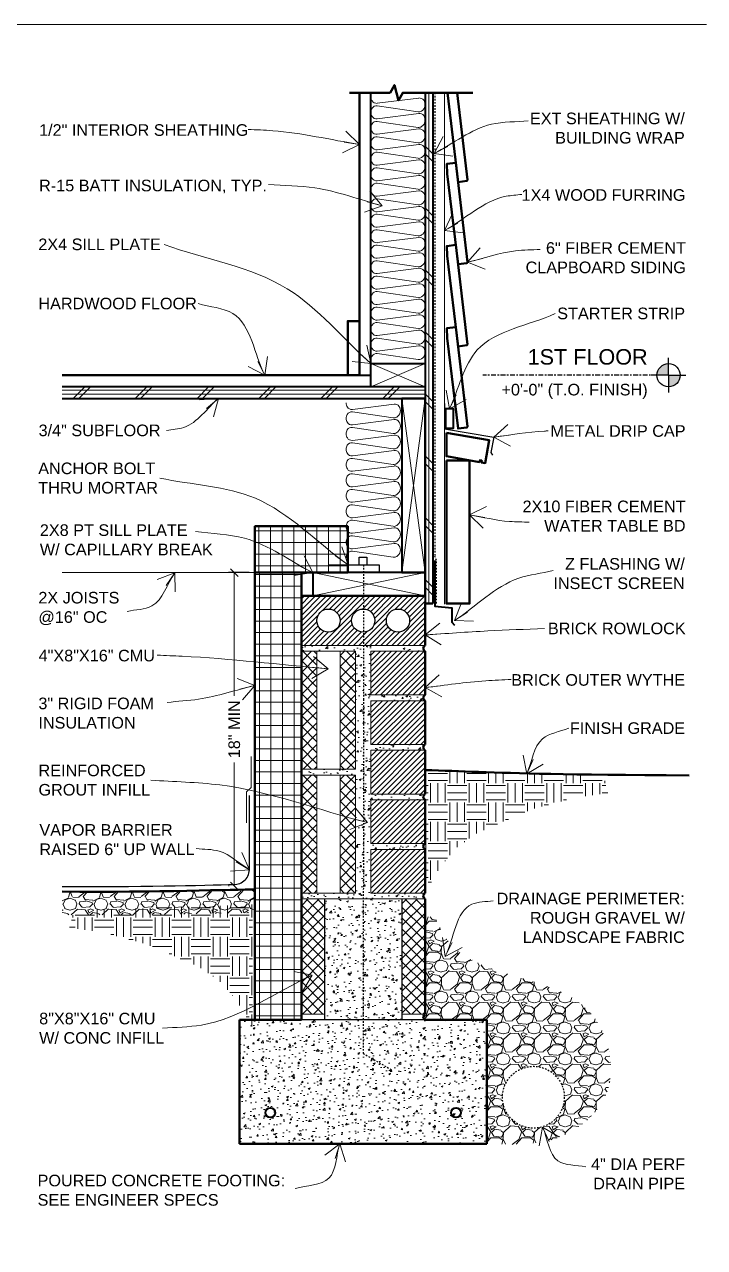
# Model space of a CAD drawing. Header units: inches. Extents: x -4969 to 16721, y 2489 to 24693.
# Drawn here: x 1372.7 to 1416.7, y 3703.5 to 3782.5 of the extents above; entities that cross this region are included whole.
import ezdxf

# ---------------------------------------------------------------- set-up
doc = ezdxf.new("R2010")
doc.units = ezdxf.units.IN
doc.header["$MEASUREMENT"] = 0
doc.linetypes.add('CENTER', pattern=[2, 1.25, -0.25, 0.25, -0.25])
doc.linetypes.add('DASHED2', pattern=[0.375, 0.25, -0.125])
doc.layers.get('0').update_dxf_attribs({"lineweight": 5})
doc.layers.add('0-NPLT', color=1, linetype='Continuous', plot=False)
for name, color, linetype, lineweight in [('1', 1, 'Continuous', 9), ('2', 6, 'Continuous', 20), ('3', 3, 'Continuous', 30), ('4', 2, 'Continuous', 40), ('5', 4, 'Continuous', 50), ('A-DIMSx', 7, 'Continuous', 9), ('A-TEXTx', 7, 'Continuous', 20)]:
    doc.layers.add(name, color=color, linetype=linetype, lineweight=lineweight)
doc.styles.get("Standard").update_dxf_attribs({"font": 'Arial.ttf'})
doc.dimstyles.get("Standard").update_dxf_attribs({"dimtxt": 3, "dimasz": 2, "dimexe": 0.03125, "dimexo": 0.0625, "dimgap": 0.03125, "dimtad": 0, "dimtoh": 1, "dimdec": 4, "dimlfac": 0.99985, "dimzin": 0, "dimdsep": 46, "dimlunit": 4, "dimtxsty": 'Standard', "dimblk": 'ARCHTICK', "dimblk1": 'ARCHTICK', "dimblk2": 'ARCHTICK', "dimcen": 0.09, "dimclrt": 256, "dimadec": 0, "dimazin": 0, "dimtfac": 1, "dimtdec": 4, "dimtofl": 0, "dimtmove": 0, "dimatfit": 3, "dimfxl": 1, "dimtolj": 1, "dimtzin": 0, "dimarcsym": 0})
pattern_1 = [(45, (1077.54383, 982.57066), (-0.176776695, 0.176776695), [])]
pattern_2 = [(45, (1077.54383, 979.9053), (-0.176776695, 0.176776695), [])]
pattern_3 = [(45, (1075.95776, 979.9053), (-0.35355339, 0.35355339), []), (135, (1075.95776, 979.9053), (-0.35355339, -0.35355339), [])]
pattern_4 = [(228.0128, (1069.06904, 979.67362), (-15.999996464, -18.000002683), [0.269072, -26.638176]), (184.9697, (1068.88904, 979.473615), (24.000002103, 1.999982614), [0.461736, -45.71185]), (132.5104, (1068.42904, 979.43362), (19.9999814367, -22.000017348), [0.325576, -32.232064]), (267.2737, (1067.64904, 978.93362), (1.9999920355, 40.00000059), [0.420476, -41.627116]), (292.8337, (1067.62904, 978.51362), (-10.000019811, 23.9999928236), [0.41231, -40.818746]), (357.2737, (1067.78904, 978.13362), (-40.00000059, 1.9999920355), [0.420476, -41.627116]), (37.6942, (1068.209036, 978.113615), (-26.0000146912, -19.9999808103), [0.556058, -55.049698]), (72.2553, (1068.649036, 978.453615), (14.0000215254, 43.9999924625), [0.524976, -51.972642]), (121.4296, (1068.80904, 978.953615), (-16.0000164684, 25.999990073), [0.4219, -41.768146]), (175.2364, (1068.58904, 979.31362), (22.000001893, -1.999983065), [0.481664, -23.601526]), (222.3974, (1068.109036, 979.353615), (-24.0000147021, -21.999984164), [0.622896, -61.66675]), (138.8141, (1069.62904, 978.91362), (-14.000005894, 11.999994627), [0.212602, -21.047688]), (171.4692, (1069.46904, 979.05362), (25.9999965696, -4.00001582), [0.404474, -40.043022]), (225, (1069.069, 979.1136), (-4e-16, -2.0000006), [0.282842, -2.545584]), (203.1986, (1068.92904, 979.35362), (9.999999461, 4.00000265), [0.152316, -15.07923]), (291.8014, (1068.78904, 979.2936), (-1.99999982, 6.000000546), [0.215406, -10.554924]), (30.9638, (1068.86904, 979.0936), (5.999996045, 4.000004967), [0.349858, -11.312046]), (161.5651, (1069.16904, 979.2736), (4.00000087, -1.9999968), [0.252982, -6.071574]), (16.3895, (1067.62904, 979.29362), (20.000004397, 5.9999854196), [0.3544, -35.08569]), (70.3462, (1067.96904, 979.39362), (-7.999990495, -22.000004271), [0.297322, -29.434816]), (293.1986, (1069.16904, 979.67362), (-4.00000265, 9.999999461), [0.30463, -14.926916]), (343.6105, (1069.28904, 979.39362), (-20.000004397, 5.9999854196), [0.3544, -35.08569]), (339.444, (1067.62904, 978.05362), (-10.00000369, 3.999991993), [0.34176, -16.746248]), (294.7751, (1067.94904, 977.93362), (-9.9999843785, 22.000006844), [0.286356, -28.349286]), (66.8014, (1069.18904, 977.67362), (4.00000265, 9.999999461), [0.30463, -14.926916]), (17.354, (1069.30904, 977.95362), (-26.000004038, -7.9999890045), [0.335262, -33.190848]), (69.444, (1068.20904, 977.67362), (-3.999991993, -10.00000369), [0.17088, -16.917128]), (101.3099, (1069.06904, 977.6736), (-1.999995264, 8.000001504), [0.10198, -10.096058]), (165.9638, (1069.04904, 977.7736), (6.00000109, -1.999996115), [0.41231, -7.8339]), (186.009, (1068.64904, 977.87362), (19.999999502, 1.999998635), [0.3821, -37.827846]), (303.6901, (1068.86904, 978.9136), (-2.00000267, 3.99999912), [0.288444, -6.922658]), (353.1572, (1069.029036, 978.673615), (33.999998731, -4.0000159958), [0.503588, -49.855126]), (60.9454, (1069.52904, 978.61362), (-8.000000054, -14.000000769), [0.205912, -20.385348]), (90, (1069.629, 978.7936), (-2, 2), [0.12, -1.88]), (120.2564, (1068.60904, 977.93362), (7.9999897736, -14.000004912), [0.277848, -27.50704]), (48.0128, (1068.46904, 978.17362), (15.999996464, 18.000002683), [0.538144, -26.369104]), (0, (1068.829, 978.5736), (2, 2), [0.52, -1.48]), (325.3048, (1069.34904, 978.57362), (-19.999988518, 14.000017219), [0.316228, -31.306548]), (254.0546, (1069.60904, 978.39362), (-1.999999779, -8.000000253), [0.291204, -14.269016]), (207.646, (1069.52904, 978.113615), (-37.9999916144, -20.0000154263), [0.47413, -46.938948]), (175.4261, (1069.109036, 977.893615), (-26.0000011166, 1.9999896023), [0.501598, -49.658148])]
pattern_5 = [(45, (1077.54383, 986.3053), (-0.176776695, 0.176776695), [])]
pattern_6 = [(45, (1075.95776, 987.9053), (-0.35355339, 0.35355339), []), (135, (1075.95776, 987.9053), (-0.35355339, -0.35355339), [])]

# ---------------------------------------------------------------- blocks, each defined once
blk = doc.blocks.new('_ArchTick')
at = {"color": 0, "linetype": 'ByBlock', "lineweight": 0, "const_width": 0.15}
blk.add_lwpolyline([(-0.5, -0.5), (0.5, 0.5)], dxfattribs=at)
blk = doc.blocks.new('BATT Insulation 3.5 INCH')
at = {"layer": '1', "lineweight": 5}
for p, q in [((5135.376, 4545.107), (5138.072, 4545.45)), ((5135.381, 4544.942), (5138.018, 4544.555))]:
    blk.add_line(p, q, dxfattribs=at)
for centre, radius, start, end in [((5135.476, 4545.525), 0.5, 180, 212.07798), ((5135.334, 4545.437), 0.333, 212.07798, 277.26778), ((5138.114, 4545.121), 0.333, 34.61816, 97.26778), ((5137.976, 4545.025), 0.5, 302.57348, 34.61816), ((5135.476, 4544.525), 0.5, 148.51419, 180), ((5135.333, 4544.613), 0.333, 81.65792, 148.51419), ((5138.066, 4544.884), 0.333, 261.65792, 302.57348)]:
    blk.add_arc(centre, radius, start, end, dxfattribs=at)
blk = doc.blocks.new('*D355')
at = {"layer": 'A-DIMSx', "color": 0, "lineweight": -2, "ltscale": 0.1, "transparency": 16777216}
for p, q in [((1387.217, 3747.093), (1385.884, 3747.093)), ((1385.933, 3726.858), (1385.884, 3726.858))]:
    blk.add_line(p, q, dxfattribs=at)
at = {"layer": 'A-DIMSx', "color": 0, "lineweight": 5, "ltscale": 0.1, "transparency": 16777216}
for p, q in [((1386.259, 3747.093), (1386.259, 3739.125)), ((1386.259, 3726.858), (1386.259, 3734.826))]:
    blk.add_line(p, q, dxfattribs=at)
at = {"layer": 'Defpoints', "color": 0, "ltscale": 0.1, "transparency": 16777216}
for p in [(1386.259, 3747.093), (1387.592, 3747.093), (1386.308, 3726.858)]:
    blk.add_point(p, dxfattribs=at)
at = {"layer": 'A-DIMSx', "color": 0, "lineweight": 5, "ltscale": 0.1, "transparency": 16777216, "xscale": 0.5, "yscale": 0.5, "zscale": 0.5}
for p, rotation in [((1386.259, 3747.093), 90), ((1386.259, 3726.858), 270)]:
    blk.add_blockref('_ArchTick', p, dxfattribs=dict(at, rotation=rotation))
at = {"layer": 'A-DIMSx', "ltscale": 0.1, "transparency": 16777216, "insert": (1386.259, 3736.976), "char_height": 0.75, "attachment_point": 5, "rotation": 90}
blk.add_mtext('\\A1;18" MIN', dxfattribs=at)
blk = doc.blocks.new('Point')
at = {"lineweight": 0, "ltscale": 0.1}
h = blk.add_hatch(color=256, dxfattribs=at)
h.dxf.hatch_style = 1
h.paths.add_polyline_path([(-3.2903, 4.1654, 0.414214), (-3.3528, 4.1029), (-3.2903, 4.1029)])
h.paths.add_polyline_path([(-3.2903, 4.1029), (-3.2903, 4.0404, 0.414214), (-3.2278, 4.1029)])
at = {"layer": '3', "ltscale": 0.1}
for q in [(-3.2903, 4.1966), (-3.384, 4.1029), (-3.1965, 4.1029), (-3.2903, 4.0091)]:
    blk.add_line((-3.2903, 4.1029), q, dxfattribs=at)
blk.add_circle((-3.2903, 4.1029), 0.0625, dxfattribs=at)

msp = doc.modelspace()

# ---------------------------------------------------------------- hatches: boundary and pattern name
at = {"layer": '1', "ltscale": 0.25}
h = msp.add_hatch(dxfattribs=at)
h.set_pattern_fill('ANSI37', color=256, scale=6, angle=45, style=0)
h.set_pattern_definition([(90, (1066.8511, 968.0318), (-0.75, 0), []), (180, (1066.8511, 968.0318), (-1e-16, -0.75), [])])
h.paths.add_polyline_path([(1393.5918636, 3747.0931963), (1393.5918636, 3750.0931963), (1387.5918636, 3750.0931963), (1387.5918636, 3747.0931963)])
h = msp.add_hatch(dxfattribs=at)
h.set_pattern_fill('ANSI37', color=256, scale=6, angle=45, style=0)
h.set_pattern_definition([(90, (1066.129, 974.2148), (-0.75, 0), []), (180, (1066.129, 974.2148), (-1e-16, -0.75), [])])
h.paths.add_polyline_path([(1390.5918636, 3718.2056963), (1390.5918636, 3747.0931963), (1387.5918636, 3747.0931963), (1387.5918636, 3718.2056963)])
h = msp.add_hatch(dxfattribs=at)
h.set_pattern_fill('ANSI31', color=256, scale=2, style=0)
h.set_pattern_definition(pattern_1)
h.paths.add_polyline_path([(1398.5918636, 3742.3931963), (1398.5918636, 3745.0931963), (1398.5918636, 3745.5931963), (1391.3418636, 3745.5931963), (1390.5918636, 3745.5931963), (1390.5918636, 3742.3931963)])
h.paths.add_polyline_path([(1393.8418636, 3743.9931963, -1), (1395.3418636, 3743.9931963, -1)], flags=16)
h.paths.add_polyline_path([(1391.5918636, 3743.9931963, -1), (1393.0918636, 3743.9931963, -1)], flags=16)
h.paths.add_polyline_path([(1396.0918636, 3743.9931963, -1), (1397.5918636, 3743.9931963, -1)], flags=16)
h = msp.add_hatch(dxfattribs=at)
h.set_pattern_fill('AR-CONC', color=256, scale=0.166667, style=0)
h.set_pattern_definition([(50, (1066.129, 974.2148), (1.19543364, -0.1045869), [0.125, -1.375]), (355, (1066.129, 974.2148), (-0.2312522, 1.25365356), [0.1, -1.1]), (100.4514, (1066.2287, 974.2061), (0.9641823, 1.1490659), [0.10623365, -1.1685702]), (46.1842, (1066.129, 974.5481), (1.7787351, -0.275865), [0.1875, -2.0625]), (96.6356, (1066.2773, 974.5251), (1.5577712, 1.6235298), [0.1593505, -1.752855]), (351.1842, (1066.129, 974.5481), (1.5577699, 1.623531), [0.15, -1.65]), (21, (1066.2957, 974.4648), (0.9948451, -0.6710315), [0.125, -1.375]), (326, (1066.2957, 974.4648), (0.40552555, 1.2085834), [0.1, -1.1]), (71.4514, (1066.3786, 974.4089), (1.40037105, 0.53755083), [0.10623365, -1.1685702]), (37.5, (1066.12904, 974.21478), (0.020266426, 0.55482309), [0, -1.08666667, 0, -1.11666667, 0, -1.10416667]), (7.5, (1066.12904, 974.2148), (0.43844923, 0.65735285), [0, -0.63666667, 0, -1.06166667, 0, -0.42083333]), (327.5, (1065.75737, 974.21478), (0.88970406, -0.03759145), [0, -0.41666667, 0, -1.3, 0, -1.725]), (317.5, (1065.5907, 974.2148), (0.97197695, 0.16684164), [0, -0.54166667, 0, -0.86333333, 0, -1.225])])
h.paths.add_polyline_path([(1398.5918636, 3735.6181963, -0.6187928255), (1398.5918636, 3735.9931963), (1395.0918636, 3735.9931963), (1395.0918636, 3738.8181963), (1398.5918636, 3738.8181963, -0.6187928254), (1398.5918636, 3739.1931963), (1395.0918636, 3739.1931963), (1395.0918636, 3742.0181963), (1398.5918636, 3742.0181963, -0.6187928255), (1398.5918636, 3742.3931963), (1390.5918636, 3742.3931963), (1390.5918636, 3742.0181963), (1394.0918636, 3742.0181963), (1394.0918636, 3734.3931963), (1390.5918636, 3734.3931963), (1390.5918636, 3734.0181963), (1394.0918636, 3734.0181963), (1394.0918636, 3726.3931963), (1390.5918636, 3726.3931963), (1390.5918636, 3726.0181963), (1392.0918636, 3726.0181963), (1397.0918636, 3726.0181963), (1398.5918636, 3726.0181963, -0.6187928255), (1398.5918636, 3726.3931963), (1395.0918636, 3726.3931963), (1395.0918636, 3729.2181963), (1398.5918636, 3729.2181963, -0.6187928255), (1398.5918636, 3729.5931963), (1395.0918636, 3729.5931963), (1395.0918636, 3732.4181963), (1398.5918636, 3732.4181963, -0.6187928255), (1398.5918636, 3732.7931963), (1395.0918636, 3732.7931963), (1395.0918636, 3735.6181963)])
h = msp.add_hatch(dxfattribs=at)
h.set_pattern_fill('ANSI37', color=256, scale=4, style=0)
h.set_pattern_definition(pattern_6)
h.paths.add_polyline_path([(1391.5918636, 3734.3931963), (1391.5918636, 3742.0181963), (1390.5918636, 3742.0181963), (1390.5918636, 3734.3931963)])
h = msp.add_hatch(dxfattribs=at)
h.set_pattern_fill('ANSI37', color=256, scale=4, style=0)
h.set_pattern_definition(pattern_6)
h.paths.add_polyline_path([(1394.0918636, 3734.3931963), (1394.0918636, 3742.0181963), (1393.0918636, 3742.0181963), (1393.0918636, 3734.3931963)])
h = msp.add_hatch(dxfattribs=at)
h.set_pattern_fill('ANSI31', color=256, scale=2, style=0)
h.set_pattern_definition(pattern_1)
h.paths.add_polyline_path([(1398.5918636, 3739.1931963), (1398.5918636, 3742.0181963), (1395.0918636, 3742.0181963), (1395.0918636, 3739.1931963)])
h = msp.add_hatch(dxfattribs=at)
h.set_pattern_fill('ANSI31', color=256, scale=2, style=0)
h.set_pattern_definition(pattern_5)
h.paths.add_polyline_path([(1398.5918636, 3735.9931963), (1398.5918636, 3738.8181963), (1395.0918636, 3738.8181963), (1395.0918636, 3735.9931963)])
h = msp.add_hatch(dxfattribs=at)
h.set_pattern_fill('ANSI31', color=256, scale=2, style=0)
h.set_pattern_definition(pattern_5)
h.paths.add_polyline_path([(1398.5918636, 3732.7931963), (1398.5918636, 3735.6181963), (1395.0918636, 3735.6181963), (1395.0918636, 3732.7931963)])
h = msp.add_hatch(dxfattribs=at)
h.set_pattern_fill('ANSI37', color=256, scale=4, style=0)
h.set_pattern_definition(pattern_3)
h.paths.add_polyline_path([(1391.5918636, 3726.3931963), (1391.5918636, 3734.0181963), (1390.5918636, 3734.0181963), (1390.5918636, 3726.3931963)])
h = msp.add_hatch(dxfattribs=at)
h.set_pattern_fill('ANSI37', color=256, scale=4, style=0)
h.set_pattern_definition(pattern_3)
h.paths.add_polyline_path([(1394.0918636, 3726.3931963), (1394.0918636, 3734.0181963), (1393.0918636, 3734.0181963), (1393.0918636, 3726.3931963)])
h = msp.add_hatch(dxfattribs=at)
h.set_pattern_fill('EARTH', color=256, scale=5, style=0)
h.set_pattern_definition([(0, (1077.5438, 979.9053), (1.25, 1.25), [1.25, -1.25]), (0, (1077.5438, 980.374), (1.25, 1.25), [1.25, -1.25]), (0, (1077.5438, 980.8428), (1.25, 1.25), [1.25, -1.25]), (90, (1077.7001, 980.999), (-1.25, 1.25), [1.25, -1.25]), (90, (1078.1688, 980.999), (-1.25, 1.25), [1.25, -1.25]), (90, (1078.6376, 980.999), (-1.25, 1.25), [1.25, -1.25])])
edge = h.paths.add_edge_path()
edge.add_line((1398.5918636, 3726.3931963), (1399.5621845, 3728.0738413))
edge.add_line((1399.5621845, 3728.0738413), (1400.5849122, 3729.2957906))
edge.add_line((1400.5849122, 3729.2957906), (1401.9759934, 3730.2850039))
edge.add_line((1401.9759934, 3730.2850039), (1405.4370323, 3731.7883859))
edge.add_line((1405.4370323, 3731.7883859), (1408.4161814, 3732.5866465))
edge.add_line((1408.4161814, 3732.5866465), (1410.4181173, 3732.8449797))
edge.add_line((1410.4181173, 3732.8449797), (1410.1109483, 3733.9913502))
edge.add_spline(control_points=[(1410.1109483, 3733.9913502), (1407.4215465, 3734.0337435), (1403.5816682, 3734.1633774), (1399.7426452, 3734.3013469), (1398.5918636, 3734.3431081)], knot_values=[-15.527046282, -15.527046282, -15.527046282, -15.527046282, -7.4573924002, -4.002760655, -4.002760655, -4.002760655, -4.002760655], degree=3, periodic=0)
edge.add_line((1398.5918636, 3734.3431081), (1398.5918636, 3732.7931963))
edge.add_arc((1398.6853564, 3732.6056963), 0.2095165, 116.502150372, 243.497849628)
edge.add_line((1398.5918636, 3732.4181963), (1398.5918636, 3729.5931963))
edge.add_arc((1398.6853564, 3729.4056963), 0.2095165, 116.502150373, 243.497849627)
edge.add_line((1398.5918636, 3729.2181963), (1398.5918636, 3726.3931963))
h = msp.add_hatch(dxfattribs=at)
h.set_pattern_fill('ANSI31', color=256, scale=2, style=0)
h.set_pattern_definition(pattern_2)
h.paths.add_polyline_path([(1398.5918636, 3729.5931963), (1398.5918636, 3732.4181963), (1395.0918636, 3732.4181963), (1395.0918636, 3729.5931963)])
h = msp.add_hatch(dxfattribs=at)
h.set_pattern_fill('ANSI31', color=256, scale=2, style=0)
h.set_pattern_definition(pattern_2)
h.paths.add_polyline_path([(1398.5918636, 3726.3931963), (1398.5918636, 3729.2181963), (1395.0918636, 3729.2181963), (1395.0918636, 3726.3931963)])
h = msp.add_hatch(dxfattribs=at)
h.set_pattern_fill('GRAVEL', color=256, scale=2, style=0)
h.set_pattern_definition(pattern_4)
edge = h.paths.add_edge_path()
edge.add_line((1387.5918636, 3725.1191215), (1387.5918636, 3726.6191215))
edge.add_spline(control_points=[(1387.5918636, 3726.6191215), (1386.3543703, 3726.6454243), (1381.2603945, 3726.4286366), (1375.1291144, 3726.492966)], knot_values=[-182.5228691029, -182.5228691029, -182.5228691029, -182.5228691029, -178.8094025865, -178.8094025865, -178.8094025865, -178.8094025865], degree=3, periodic=0)
edge.add_line((1375.1291144, 3726.492966), (1375.1291144, 3724.992966))
edge.add_spline(control_points=[(1375.1291144, 3724.992966), (1381.2603945, 3724.9286366), (1386.3543703, 3725.1454243), (1387.5918636, 3725.1191215)], knot_values=[178.8094025865, 178.8094025865, 178.8094025865, 178.8094025865, 182.5228691029, 182.5228691029, 182.5228691029, 182.5228691029], degree=3, periodic=0)
h = msp.add_hatch(dxfattribs=at)
h.set_pattern_fill('ANSI37', color=256, scale=4, style=0)
h.set_pattern_definition(pattern_3)
h.paths.add_polyline_path([(1392.0918636, 3718.5806963), (1392.0918636, 3726.0181963), (1390.5918636, 3726.0181963), (1390.5918636, 3718.5806963)])
h = msp.add_hatch(dxfattribs=at)
h.set_pattern_fill('ANSI37', color=256, scale=4, style=0)
h.set_pattern_definition(pattern_3)
h.paths.add_polyline_path([(1398.5918636, 3718.5806963), (1398.5918636, 3726.0181963), (1397.0918636, 3726.0181963), (1397.0918636, 3718.5806963)])
h = msp.add_hatch(dxfattribs=at)
h.set_pattern_fill('EARTH', color=256, scale=5, angle=180, style=0)
h.set_pattern_definition([(180, (1708.4786, 971.2128), (-1.25, 1.25), [1.25, -1.25]), (180, (1708.4786, 971.6815), (-1.25, 1.25), [1.25, -1.25]), (180, (1708.4786, 972.1503), (-1.25, 1.25), [1.25, -1.25]), (90, (1708.3223, 972.3065), (1.25, 1.25), [1.25, -1.25]), (90, (1707.8536, 972.3065), (1.25, 1.25), [1.25, -1.25]), (90, (1707.3848, 972.3065), (1.25, 1.25), [1.25, -1.25])])
edge = h.paths.add_edge_path()
edge.add_line((1387.4305564, 3717.7006877), (1386.4602355, 3719.3813327))
edge.add_line((1386.4602355, 3719.3813327), (1385.4375078, 3720.603282))
edge.add_line((1385.4375078, 3720.603282), (1384.0464266, 3721.5924953))
edge.add_line((1384.0464266, 3721.5924953), (1380.5853876, 3723.0958773))
edge.add_line((1380.5853876, 3723.0958773), (1377.6062386, 3723.8941379))
edge.add_line((1377.6062386, 3723.8941379), (1375.6043027, 3724.1524711))
edge.add_line((1375.6043027, 3724.1524711), (1375.9114717, 3725.2988416))
edge.add_spline(control_points=[(1375.9114717, 3725.2988416), (1378.6008735, 3725.3412349), (1382.4407517, 3725.4708688), (1386.2797748, 3725.6088383), (1387.4305564, 3725.6505995)], knot_values=[-15.527046282, -15.527046282, -15.527046282, -15.527046282, -7.4573924002, -4.002760655, -4.002760655, -4.002760655, -4.002760655], degree=3, periodic=0)
edge.add_line((1387.4305564, 3725.6505995), (1387.4305564, 3724.1006877))
edge.add_arc((1387.3370635, 3723.9131877), 0.2095165, -63.497849628, 63.497849628, ccw=False)
edge.add_line((1387.4305564, 3723.7256877), (1387.4305564, 3720.9006877))
edge.add_arc((1387.3370635, 3720.7131877), 0.2095165, -63.497849627, 63.497849627, ccw=False)
edge.add_line((1387.4305564, 3720.5256877), (1387.4305564, 3717.7006877))
h = msp.add_hatch(dxfattribs=at)
h.set_pattern_fill('GRAVEL', color=256, scale=2, style=0)
h.set_pattern_definition(pattern_4)
edge = h.paths.add_edge_path()
edge.add_spline(control_points=[(1402.5918636, 3710.2056963), (1404.2004981, 3710.1370034), (1407.2475051, 3710.0068883), (1411.3629856, 3713.476387), (1409.7733555, 3719.9633814), (1404.2797376, 3720.8141626), (1400.3320951, 3722.5545802), (1399.5001557, 3724.2104355), (1399.2442861, 3724.8606057)], knot_values=[0, 0, 0, 0, 4.7303677776, 8.9600615865, 14.0312622613, 20.7020179501, 24.2416668616, 26.2878518492, 26.2878518492, 26.2878518492, 26.2878518492], degree=3, periodic=0)
edge.add_line((1399.2442861, 3724.8606057), (1398.5918636, 3724.8606187))
edge.add_line((1398.5918636, 3724.8606187), (1398.5918636, 3718.5806963))
edge.add_arc((1398.6853564, 3718.3931963), 0.2095165, 116.502150373, 243.497849628)
edge.add_line((1398.5918636, 3718.2056963), (1402.5918636, 3718.2056963))
edge.add_line((1402.5918636, 3718.2056963), (1402.5918636, 3710.2056963))
h.paths.add_polyline_path([(1403.5918636, 3713.2056963, -1), (1407.5918636, 3713.2056963, -1)], flags=16)
at = {"layer": '2', "ltscale": 0.25}
h = msp.add_hatch(dxfattribs=at)
h.set_pattern_fill('AR-CONC', color=256, scale=0.166667, style=0)
h.set_pattern_definition([(50, (1075.9578, 979.9053), (1.19543364, -0.1045869), [0.125, -1.375]), (355, (1075.9578, 979.9053), (-0.2312522, 1.25365356), [0.1, -1.1]), (100.4514, (1076.0574, 979.8966), (0.9641823, 1.1490659), [0.10623365, -1.1685702]), (46.1842, (1075.9578, 980.2386), (1.7787351, -0.275865), [0.1875, -2.0625]), (96.6356, (1076.106, 980.2156), (1.5577712, 1.6235298), [0.1593505, -1.752855]), (351.1842, (1075.9578, 980.2386), (1.5577699, 1.623531), [0.15, -1.65]), (21, (1076.1244, 980.1553), (0.9948451, -0.6710315), [0.125, -1.375]), (326, (1076.1244, 980.1553), (0.40552555, 1.2085834), [0.1, -1.1]), (71.4514, (1076.2073, 980.0994), (1.40037105, 0.53755083), [0.10623365, -1.1685702]), (37.5, (1075.95776, 979.9053), (0.020266426, 0.55482309), [0, -1.08666667, 0, -1.11666667, 0, -1.10416667]), (7.5, (1075.95776, 979.9053), (0.43844923, 0.65735285), [0, -0.63666667, 0, -1.06166667, 0, -0.42083333]), (327.5, (1075.5861, 979.9053), (0.88970406, -0.03759145), [0, -0.41666667, 0, -1.3, 0, -1.725]), (317.5, (1075.4194, 979.9053), (0.97197695, 0.16684164), [0, -0.54166667, 0, -0.86333333, 0, -1.225])])
h.paths.add_polyline_path([(1397.0918636, 3718.2056963), (1397.0918636, 3726.0181963), (1394.5988581, 3726.0181963), (1394.5900604, 3718.2056963)])
h.paths.add_polyline_path([(1394.5900604, 3718.2056963), (1394.5988581, 3726.0181963), (1392.0918636, 3726.0181963), (1392.0918636, 3718.2056963)])
h = msp.add_hatch(dxfattribs=at)
h.set_pattern_fill('AR-CONC', color=256, scale=0.166667, style=0)
h.set_pattern_definition([(50, (1077.5438, 979.9053), (1.19543364, -0.1045869), [0.125, -1.375]), (355, (1077.5438, 979.9053), (-0.2312522, 1.25365356), [0.1, -1.1]), (100.4514, (1077.6434, 979.8966), (0.9641823, 1.1490659), [0.10623365, -1.1685702]), (46.1842, (1077.5438, 980.2386), (1.7787351, -0.275865), [0.1875, -2.0625]), (96.6356, (1077.692, 980.2156), (1.5577712, 1.6235298), [0.1593505, -1.752855]), (351.1842, (1077.5438, 980.2386), (1.5577699, 1.623531), [0.15, -1.65]), (21, (1077.7105, 980.1553), (0.9948451, -0.6710315), [0.125, -1.375]), (326, (1077.7105, 980.1553), (0.40552555, 1.2085834), [0.1, -1.1]), (71.4514, (1077.7934, 980.0994), (1.40037105, 0.53755083), [0.10623365, -1.1685702]), (37.5, (1077.54383, 979.9053), (0.020266426, 0.55482309), [0, -1.08666667, 0, -1.11666667, 0, -1.10416667]), (7.5, (1077.54383, 979.9053), (0.43844923, 0.65735285), [0, -0.63666667, 0, -1.06166667, 0, -0.42083333]), (327.5, (1077.17216, 979.9053), (0.88970406, -0.03759145), [0, -0.41666667, 0, -1.3, 0, -1.725]), (317.5, (1077.0055, 979.9053), (0.97197695, 0.16684164), [0, -0.54166667, 0, -0.86333333, 0, -1.225])])
h.paths.add_polyline_path([(1402.5918636, 3710.2056963), (1402.5918636, 3718.2056963), (1398.5918636, 3718.2056963), (1390.5918636, 3718.2056963), (1386.5918636, 3718.2056963), (1386.5918636, 3710.2056963)])

# ---------------------------------------------------------------- linework, layer by layer
at = {"layer": '0-NPLT', "lineweight": 9, "ltscale": 0.1}
msp.add_lwpolyline([(1416.7914326, 3782.5008975), (1343.0000785, 3782.5008975), (1343.0000785, 3698.5008975), (1462.0000785, 3698.5008975), (1462.0000785, 3740.5008975)], dxfattribs=at)
at = {"layer": '1'}
for p, q in [((1398.8418636, 3778.0904048), (1398.8418636, 3745.0931963)), ((1399.8418636, 3745.0450419), (1399.8418636, 3778.0904048)), ((1375.8501537, 3758.3431963), (1376.6001537, 3759.0931963)), ((1376.2037071, 3758.3431963), (1376.9537071, 3759.0931963)), ((1379.8501537, 3758.3431963), (1380.6001537, 3759.0931963)), ((1380.2037071, 3758.3431963), (1380.9537071, 3759.0931963)), ((1383.8501537, 3758.3431963), (1384.6001537, 3759.0931963)), ((1384.2037071, 3758.3431963), (1384.9537071, 3759.0931963)), ((1387.8501537, 3758.3431963), (1388.6001537, 3759.0931963)), ((1388.2037071, 3758.3431963), (1388.9537071, 3759.0931963)), ((1391.8501537, 3758.3431963), (1392.6001537, 3759.0931963)), ((1392.2037071, 3758.3431963), (1392.9537071, 3759.0931963)), ((1395.8501537, 3758.3431963), (1396.6001537, 3759.0931963)), ((1396.2037071, 3758.3431963), (1396.9537071, 3759.0931963)), ((1375.1291144, 3758.8687909), (1398.5918636, 3758.8687909)), ((1375.1291144, 3758.6187909), (1398.5918636, 3758.6187909))]:
    msp.add_line(p, q, dxfattribs=at)
at = {"layer": '1', "ltscale": 0.25}
for p, q in [((1398.5918636, 3774.6464883), (1399.0918636, 3774.1464883)), ((1398.5918636, 3774.1464883), (1399.0918636, 3773.6464883)), ((1398.5918636, 3770.6464883), (1399.0918636, 3770.1464883)), ((1398.5918636, 3770.1464883), (1399.0918636, 3769.6464883)), ((1398.5918636, 3766.6464883), (1399.0918636, 3766.1464883)), ((1398.5918636, 3766.1464883), (1399.0918636, 3765.6464883)), ((1398.5918636, 3762.6464883), (1399.0918636, 3762.1464883)), ((1398.5918636, 3762.1464883), (1399.0918636, 3761.6464883)), ((1395.0918636, 3760.5931963), (1398.5918636, 3759.0931963)), ((1395.0918636, 3759.0931963), (1398.5918636, 3760.5931963)), ((1397.0918636, 3758.3431963), (1398.5918636, 3747.0931963)), ((1397.0918636, 3747.0931963), (1398.5918636, 3758.3431963)), ((1398.5918636, 3758.6464883), (1399.0918636, 3758.1464883)), ((1398.5918636, 3758.1464883), (1399.0918636, 3757.6464883)), ((1398.5918636, 3754.6464883), (1399.0918636, 3754.1464883)), ((1398.5918636, 3754.1464883), (1399.0918636, 3753.6464883)), ((1398.5918636, 3750.6464883), (1399.0918636, 3750.1464883)), ((1398.5918636, 3750.1464883), (1399.0918636, 3749.6464883)), ((1391.3418636, 3747.0931963), (1390.5918636, 3747.0931963)), ((1391.3418636, 3747.0931963), (1398.5918636, 3745.5931963)), ((1398.5918636, 3747.0931963), (1391.3418636, 3745.5931963)), ((1398.5918636, 3746.6464883), (1399.0918636, 3746.1464883)), ((1398.5918636, 3746.1464883), (1399.0918636, 3745.6464883))]:
    msp.add_line(p, q, dxfattribs=at)
at = {"layer": '1', "ltscale": 0.25, "flags": 128}
msp.add_lwpolyline([(1387.0478236, 3730.9252252), (1387.0478236, 3732.9252252), (1387.3412503, 3733.2186519), (1387.3412503, 3735.2186519)], dxfattribs=at)
at = {"layer": '2'}
for p, q in [((1387.5918636, 3747.0931963), (1375.1291144, 3747.0931963)), ((1398.5918636, 3742.3931963), (1390.5918636, 3742.3931963)), ((1394.0918636, 3742.0181963), (1390.5918636, 3742.0181963)), ((1391.5918636, 3742.0181963), (1391.5918636, 3734.3931963)), ((1393.0918636, 3742.0181963), (1393.0918636, 3734.3931963)), ((1394.0918636, 3742.0181963), (1394.0918636, 3734.3931963)), ((1395.0918636, 3742.0181963), (1395.0918636, 3739.1931963)), ((1398.5918636, 3742.0181963), (1395.0918636, 3742.0181963)), ((1398.5918636, 3739.1931963), (1395.0918636, 3739.1931963)), ((1398.5918636, 3738.8181963), (1395.0918636, 3738.8181963)), ((1395.0918636, 3738.8181963), (1395.0918636, 3735.9931963)), ((1398.5918636, 3735.9931963), (1395.0918636, 3735.9931963)), ((1395.0918636, 3735.6181963), (1395.0918636, 3732.7931963)), ((1398.5918636, 3735.6181963), (1395.0918636, 3735.6181963)), ((1390.5918636, 3734.3931963), (1394.0918636, 3734.3931963)), ((1390.5918636, 3734.0181963), (1394.0918636, 3734.0181963)), ((1391.5918636, 3734.0181963), (1391.5918636, 3726.3931963)), ((1393.0918636, 3734.0181963), (1393.0918636, 3726.3931963)), ((1394.0918636, 3734.0181963), (1394.0918636, 3726.3931963)), ((1398.5918636, 3732.7931963), (1395.0918636, 3732.7931963)), ((1395.0918636, 3732.7931963), (1398.5918636, 3732.7931963)), ((1398.5918636, 3732.4181963), (1395.0918636, 3732.4181963)), ((1395.0918636, 3732.4181963), (1395.0918636, 3729.5931963)), ((1398.5918636, 3729.5931963), (1395.0918636, 3729.5931963)), ((1398.5918636, 3729.2181963), (1395.0918636, 3729.2181963)), ((1395.0918636, 3729.2181963), (1395.0918636, 3726.3931963)), ((1390.5918636, 3726.3931963), (1394.0918636, 3726.3931963)), ((1390.5918636, 3726.0181963), (1392.0918636, 3726.0181963)), ((1395.0918636, 3726.3931963), (1398.5918636, 3726.3931963)), ((1397.0918636, 3726.0181963), (1398.5918636, 3726.0181963)), ((1390.5918636, 3718.5806963), (1392.0918636, 3718.5806963)), ((1397.0918636, 3718.5806963), (1398.5918636, 3718.5806963))]:
    msp.add_line(p, q, dxfattribs=at)
at = {"layer": '2', "ltscale": 0.25}
msp.add_line((1392.0918636, 3726.0181963), (1397.0918636, 3726.0181963), dxfattribs=at)
at = {"layer": '3', "linetype": 'DASHED2', "ltscale": 0.25}
for p, q in [((1399.2168636, 3778.0904048), (1399.2168636, 3748.1703082)), ((1399.3275625, 3747.8821401), (1399.2168636, 3748.1703082)), ((1394.613383, 3747.5931963), (1394.613383, 3738.9164266)), ((1399.3275625, 3745.1040893), (1399.3275625, 3747.8821401)), ((1394.613383, 3738.9164266), (1394.5876213, 3716.0398284)), ((1394.5876213, 3716.0398284), (1396.4479628, 3714.9657597))]:
    msp.add_line(p, q, dxfattribs=at)
at = {"layer": '3', "linetype": 'CENTER', "ltscale": 0.25}
msp.add_line((1413.5821425, 3759.8431963), (1402.3321425, 3759.8431963), dxfattribs=at)
at = {"layer": '3'}
msp.add_line((1402.8521507, 3754.8609256), (1402.9588567, 3754.6761054), dxfattribs=at)
at = {"layer": '3', "ltscale": 0.25}
for p, q in [((1387.2401018, 3727.9012608), (1387.2401018, 3732.7066189)), ((1392.0918636, 3726.0181963), (1392.0918636, 3718.2056963)), ((1397.0918636, 3726.0181963), (1397.0918636, 3718.2056963)), ((1398.5918636, 3718.2056963), (1390.5918636, 3718.2056963))]:
    msp.add_line(p, q, dxfattribs=at)
at = {"layer": '3'}
msp.add_lwpolyline([(1399.8442617, 3758.0151442), (1399.8442617, 3756.3760616), (1403.0256986, 3755.8451647), (1402.8521507, 3754.8609256)], dxfattribs=at)
at = {"layer": '3', "ltscale": 0.25}
for points in [[(1394.3360967, 3747.6005076), (1394.3360967, 3748.1005076), (1394.8360967, 3748.1005076), (1394.8360967, 3747.5931963)], [(1393.613383, 3747.0931963), (1393.613383, 3747.5931963), (1395.613383, 3747.5931963), (1395.613383, 3747.0931963)]]:
    msp.add_lwpolyline(points, dxfattribs=at)
for centre in [(1392.3418636, 3743.9931963), (1394.5918636, 3743.9931963), (1396.8418636, 3743.9931963)]:
    msp.add_circle(centre, 0.75, dxfattribs=at)
at = {"layer": '3', "linetype": 'DASHED2', "ltscale": 0.25}
msp.add_circle((1405.5918636, 3713.2056963), 2, dxfattribs=at)
at = {"layer": '3', "ltscale": 0.25}
msp.add_arc((1386.2411199, 3727.9463741), 1, 268.324864191, 2.585680342, dxfattribs=at)
at = {"layer": '3'}
msp.add_open_spline([(1375.1291144, 3726.8288044), (1379.9183638, 3726.7784912), (1384.1948103, 3726.9100084), (1386.3075429, 3726.9485826)], degree=3, dxfattribs=at)
at = {"layer": '4'}
for p, q in [((1395.0918636, 3759.0931963), (1395.0918636, 3778.0904048)), ((1398.5918636, 3778.0904048), (1398.5918636, 3745.0931963)), ((1399.0918636, 3778.0904048), (1399.0918636, 3745.0931963)), ((1398.5918636, 3759.0931963), (1375.1291144, 3759.0931963)), ((1375.1291144, 3758.3431963), (1398.5918636, 3758.3431963))]:
    msp.add_line(p, q, dxfattribs=at)
at = {"layer": '4', "ltscale": 0.25}
for p, q in [((1395.0918636, 3759.0931963), (1395.0918636, 3760.5931963)), ((1395.0918636, 3760.5931963), (1398.5918636, 3760.5931963)), ((1394.3418636, 3759.8431963), (1395.0918636, 3759.8431963))]:
    msp.add_line(p, q, dxfattribs=at)
for points in [[(1398.5918636, 3758.3431963), (1397.0918636, 3758.3431963), (1397.0918636, 3747.0931963), (1398.5918636, 3747.0931963), (1398.5918636, 3758.3431963), (1397.0918636, 3758.3431963)], [(1398.5918636, 3747.0931963), (1391.3418636, 3747.0931963), (1391.3418636, 3745.5931963), (1398.5918636, 3745.5931963), (1398.5918636, 3747.0931963)]]:
    msp.add_lwpolyline(points, dxfattribs=at)
at = {"layer": '4'}
msp.add_lwpolyline([(1399.9215661, 3757.6790199), (1399.9215661, 3756.4290199), (1400.4215661, 3756.4290199), (1400.4215661, 3757.6790199)], close=True, dxfattribs=at)
msp.add_lwpolyline([(1399.2311915, 3747.8691526), (1399.2311915, 3744.9238051), (1400.3145409, 3744.8133036), (1400.3145409, 3743.8885064), (1400.4966503, 3743.7036013)], dxfattribs=at)
at = {"layer": '4', "ltscale": 0.25}
for centre in [(1388.5918636, 3712.2056963), (1400.5918636, 3712.2056963)]:
    msp.add_circle(centre, 0.3125, dxfattribs=at)
at = {"layer": '5'}
for p, q in [((1394.3418636, 3759.8431963), (1394.3418636, 3778.0904048)), ((1394.3418636, 3759.8431963), (1375.1291144, 3759.8431963)), ((1387.5918636, 3747.0931963), (1387.5918636, 3718.2056963)), ((1390.5918636, 3747.0931963), (1390.5918636, 3718.2056963)), ((1390.5918636, 3745.5931963), (1398.5918636, 3745.5931963)), ((1398.5918636, 3745.0931963), (1398.5918636, 3742.3931963)), ((1399.0918636, 3745.0931963), (1398.5918636, 3745.0931963)), ((1398.5918636, 3742.0181963), (1398.5918636, 3739.1931963)), ((1398.5918636, 3738.8181963), (1398.5918636, 3735.9931963)), ((1398.5918636, 3735.6181963), (1398.5918636, 3732.7931963)), ((1398.5918636, 3732.4181963), (1398.5918636, 3729.5931963)), ((1398.5918636, 3729.2181963), (1398.5918636, 3726.3931963)), ((1398.5918636, 3726.0181963), (1398.5918636, 3718.5806963)), ((1386.5918636, 3710.2056963), (1386.5918636, 3718.2056963)), ((1386.5918636, 3718.2056963), (1390.5918636, 3718.2056963)), ((1398.5918636, 3718.2056963), (1402.5918636, 3718.2056963)), ((1402.5918636, 3718.2056963), (1402.5918636, 3710.2056963)), ((1402.5918636, 3710.2056963), (1386.5918636, 3710.2056963))]:
    msp.add_line(p, q, dxfattribs=at)
at = {"layer": '5', "ltscale": 0.25}
for p in [(1387.5918636, 3747.0931963), (1390.5918636, 3745.5931963)]:
    msp.add_line(p, (1390.5918636, 3747.0931963), dxfattribs=at)
at = {"layer": '5', "flags": 128}
for points in [[(1393.7060926, 3778.0904048), (1396.3237019, 3778.0904048), (1396.612377, 3778.5904048), (1396.862377, 3777.5904048), (1397.1510521, 3778.0904048), (1401.6813323, 3778.0904048)], [(1394.3418636, 3759.8431963), (1393.5918636, 3759.8431963), (1393.5918636, 3763.3431963), (1394.3418636, 3763.3431963)], [(1387.5918636, 3747.0931963), (1387.5918636, 3750.0931963), (1393.5918636, 3750.0931963), (1393.5918636, 3747.0931963), (1387.5918636, 3747.0931963)]]:
    msp.add_lwpolyline(points, dxfattribs=at)
at = {"layer": '5'}
for points in [[(1400.0304326, 3778.0904048), (1400.7205525, 3772.3248448), (1401.2909932, 3772.3930182), (1401.3395151, 3772.4547119), (1400.6650347, 3778.0904048)], [(1400.5711433, 3773.5658835), (1399.9942485, 3773.4969388), (1400.0211623, 3772.8588119), (1400.7205525, 3767.0158038), (1401.2909932, 3767.0839771), (1401.3395151, 3767.1456709), (1400.5711433, 3773.5658835)], [(1400.5711433, 3768.2568424), (1399.9942485, 3768.1878978), (1400.0211623, 3767.5497709), (1400.7205525, 3761.7067627), (1401.2909932, 3761.7749361), (1401.3395151, 3761.8366299), (1400.5711433, 3768.2568424)], [(1400.5711433, 3762.9478014), (1399.9942485, 3762.8788567), (1400.0211623, 3762.2407298), (1400.7205525, 3756.3977217), (1401.2909932, 3756.465895), (1401.3395151, 3756.5275888), (1400.5711433, 3762.9478014)], [(1399.9692617, 3756.1308267), (1402.7361849, 3755.6429435), (1402.4757127, 3754.1657318), (1402.2295107, 3754.2091439), (1402.2512167, 3754.3322448), (1402.1281158, 3754.3539509), (1402.1064097, 3754.2308499), (1399.9692617, 3754.6076868), (1399.9692617, 3756.1308267)]]:
    msp.add_lwpolyline(points, dxfattribs=at)
msp.add_lwpolyline([(1399.9692617, 3754.3431963), (1401.4692617, 3754.3431963), (1401.4692617, 3745.0931963), (1399.9692617, 3745.0931963)], close=True, dxfattribs=at)
for centre, start, end in [((1398.6853564, 3742.2056963), 116.502150372, 243.497849628), ((1398.6853564, 3739.0056963), 116.502150375, 243.497849625), ((1398.6853564, 3735.8056963), 116.502150372, 243.497849627), ((1398.6853564, 3732.6056963), 116.502150372, 243.497849627), ((1398.6853564, 3729.4056963), 116.502150372, 243.497849627), ((1398.6853564, 3726.2056963), 116.502150372, 243.497849627), ((1398.6853564, 3718.3931963), 116.502150372, 243.497849627)]:
    msp.add_arc(centre, 0.2095165, start, end, dxfattribs=at)
msp.add_open_spline([(1398.5918636, 3734.3431081), (1399.7426452, 3734.3013469), (1403.5370841, 3734.1649797), (1407.3323584, 3734.0367556), (1415.6700065, 3733.9934992)], degree=3, knots=[4.002760655, 4.002760655, 4.002760655, 4.002760655, 7.4573924002, 15.3932099909, 15.3932099909, 15.3932099909, 15.3932099909], dxfattribs=at)
msp.add_open_spline([(1375.1291144, 3726.492966), (1381.2603945, 3726.4286366), (1386.3543703, 3726.6454243), (1387.5918636, 3726.6191215)], degree=3, dxfattribs=at)

# ---------------------------------------------------------------- block references
at = {"ltscale": 0.1, "xscale": 11.9999999988, "yscale": 11.9999999988, "zscale": 11.9999999988}
msp.add_blockref('Point', (1453.815394, 3710.6085777), dxfattribs=at)
at = {"layer": '3', "ltscale": 0.25}
for p in [(-3739.8839174, -767.7004445), (-3739.8839174, -768.7004445), (-3739.8839174, -769.7004445), (-3739.8839174, -770.7004445), (-3739.8839174, -771.7004445), (-3739.8839174, -772.7004445), (-3739.8839174, -773.7004445), (-3739.8839174, -774.7004445), (-3739.8839174, -775.7004445), (-3739.8839174, -776.7004445), (-3739.8839174, -777.7004445), (-3739.8839174, -778.7004445), (-3739.8839174, -779.7004445), (-3739.8839174, -780.7004445), (-3739.8839174, -781.7004445), (-3739.8839174, -782.7004445), (-3739.8839174, -783.7004445), (-3741.4845455, -787.4697914), (-3741.4845455, -788.4697914), (-3741.4845455, -789.4697914), (-3741.4845455, -790.4697914), (-3741.4845455, -791.4697914), (-3741.4845455, -792.4697914), (-3741.4845455, -793.4697914), (-3741.4845455, -794.4697914), (-3741.4845455, -795.4697914), (-3741.4845455, -796.4697914)]:
    msp.add_blockref('BATT Insulation 3.5 INCH', p, dxfattribs=at)

# ---------------------------------------------------------------- texts
at = {"layer": 'A-TEXTx', "ltscale": 0.25, "char_height": 0.75}
for s, insert, attachment_point in [('{EXT SHEATHING W/\\PBUILDING WRAP}', (1415.3810358, 3775.8021037), 6), ('{1/2" INTERIOR SHEATHING}', (1373.6402918, 3775.6771566), 4), ('{R-15 BATT INSULATION, TYP.}', (1373.6402918, 3772.0278714), 4), ('{1X4 WOOD FURRING}', (1415.4224513, 3771.4810994), 6), ('{2X4 SILL PLATE}', (1373.589277, 3768.2923228), 4), ('{6" FIBER CEMENT\\PCLAPBOARD SIDING}', (1415.4498989, 3767.4301539), 6), ('{HARDWOOD FLOOR}', (1373.5954248, 3764.4703354), 4), ('{STARTER STRIP}', (1415.4001917, 3763.8303854), 6), ('{3/4" SUBFLOOR }', (1373.6077035, 3756.2763669), 4), ('{METAL DRIP CAP}', (1415.4300077, 3756.2354371), 6), ('{ANCHOR BOLT\\PTHRU MORTAR}', (1373.5856564, 3753.1985741), 4), ('{2X10 FIBER CEMENT\\PWATER TABLE BD}', (1415.4292212, 3750.7461098), 6), ('{2X8 PT SILL PLATE \\PW/ CAPILLARY BREAK }', (1373.6887403, 3749.2082693), 4), ('{Z FLASHING W/\\PINSECT SCREEN}', (1415.3808924, 3747.0269525), 6), ('{2X JOISTS\\P@16" OC}', (1373.5915242, 3744.7747307), 4), ('{BRICK ROWLOCK}', (1415.4367325, 3743.4826793), 6), ('{4"X8"X16" CMU}', (1373.6088597, 3741.7298173), 4), ('{BRICK OUTER WYTHE}', (1415.3968086, 3740.1566858), 6), ('{3" RIGID FOAM \\PINSULATION}', (1373.5936759, 3738.0159593), 4), ('{FINISH GRADE }', (1415.4018706, 3737.0449182), 6), ('{REINFORCED \\PGROUT INFILL}', (1373.6008964, 3733.6871383), 4), ('{DRAINAGE PERIMETER: \\PROUGH GRAVEL W/ \\PLANDSCAPE FABRIC }', (1415.3810109, 3724.7920102), 6), ('{8"X8"X16" CMU\\PW/ CONC INFILL}', (1373.6447585, 3717.6583703), 4), ('{4" DIA PERF\\PDRAIN PIPE}', (1415.3996383, 3708.2558072), 6), ('{POURED CONCRETE FOOTING:\\PSEE ENGINEER SPECS}', (1373.5426811, 3707.19644), 4)]:
    msp.add_mtext(s, dxfattribs=dict(at, insert=insert, attachment_point=attachment_point))
at = {"layer": 'A-TEXTx', "ltscale": 0.5, "attachment_point": 3}
for s, insert, char_height, width in [('{1ST FLOOR }', (1412.9779714, 3761.5296699), 1, 15.796025725), ('{+0\'-0" (T.O. FINISH)}', (1412.9779714, 3759.2884313), 0.75, 13.542753413)]:
    msp.add_mtext(s, dxfattribs=dict(at, insert=insert, char_height=char_height, width=width))
at = {"layer": 'A-TEXTx', "ltscale": 0.25, "insert": (1373.6597282, 3729.8427574), "char_height": 0.75, "width": 12.179363326, "attachment_point": 4}
msp.add_mtext('{VAPOR BARRIER\\PRAISED 6" UP WALL}', dxfattribs=at)

# ---------------------------------------------------------------- dimensions: what is measured, and where the dimension line sits
at = {"layer": 'A-DIMSx', "ltscale": 0.1}
dim = msp.add_linear_dim(base=(1386.2589731, 3747.0931963), p1=(1386.3075429, 3726.8578106), p2=(1387.5918636, 3747.0931963), angle=90, text='18" MIN', dimstyle='Standard', override={"dimtxt": 0.75, "dimasz": 0.5, "dimexe": 0.375, "dimexo": 0.375, "dimgap": 0.375, "dimlfac": -47.9928, "dimlwd": 5}, dxfattribs=at)
dim.commit()
dim.dimension.update_dxf_attribs({"geometry": '*D355', "text_midpoint": (1386.2589731, 3736.9755035)})

# ---------------------------------------------------------------- leaders
at = {"layer": 'A-TEXTx', "path_type": 1, "annotation_type": 0, "has_hookline": 1}
for points, hookline_direction, text_width in [([(1394.3418636, 3774.751127), (1388.7443472, 3775.6386811), (1387.152103, 3775.7209402)], 1, 13.3495907), ([(1399.1788966, 3774.1713037), (1402.8817024, 3776.0524333), (1405.2636099, 3776.2705696)], 0, 9.9295703), ([(1395.813426, 3770.7934049), (1391.4692078, 3771.9438499), (1388.4602009, 3772.1731343)], 1, 14.5559345), ([(1399.8418636, 3769.1817401), (1403.8365478, 3771.4012925), (1404.8366702, 3771.524172)], 0, 10.415075), ([(1395.0918636, 3760.5931963), (1389.682665, 3765.423186), (1381.7171531, 3768.2923228)], 1, 7.8340723), ([(1401.3395151, 3767.1456709), (1404.4370505, 3767.8776888), (1406.0278845, 3767.9679117)], 0, 10.2457367), ([(1388.2350742, 3759.8431963), (1386.1690046, 3763.8240008), (1383.9216855, 3764.4703354)], 1, 10.1475102), ([(1400.1715661, 3757.6790199), (1401.9628796, 3761.473619), (1407.005492, 3763.8303854)], 0, 8.1737722), ([(1385.2351455, 3758.3431963), (1382.986084, 3756.4704724), (1381.8804298, 3756.2763669)], 1, 7.8258868), ([(1403.0256986, 3755.8451647), (1406.3089822, 3756.2375934), (1406.5483967, 3756.2485799)], 0, 8.6096521), ([(1393.613383, 3747.5931963), (1387.6200916, 3751.8926515), (1381.4393051, 3753.1985741)], 1, 7.7031037), ([(1401.4692617, 3750.8174248), (1404.0542941, 3750.3963164), (1405.3264502, 3750.3535937)], 0, 10.4866985), ([(1400.4969466, 3743.9967342), (1404.6410778, 3746.7270382), (1406.8673705, 3747.2210209)], 0, 8.3159959), ([(1382.4170767, 3747.0752762), (1380.9304873, 3744.9404166), (1379.3376351, 3744.5915206)], 1, 5.1548431), ([(1398.5942185, 3743.0690135), (1402.65435, 3743.3274229), (1406.3064576, 3743.4826793)], 0, 8.8281037), ([(1392.3198391, 3740.8812875), (1382.8832184, 3741.6920527), (1381.2796987, 3741.7618795)], 1, 7.4237722), ([(1387.5918636, 3739.8082139), (1383.9482655, 3738.9215395), (1381.9204947, 3738.7103435)], 1, 7.3506139), ([(1398.5918636, 3739.6687229), (1402.5124437, 3740.1072673), (1404.1652124, 3740.1889948)], 0, 11.1016371), ([(1405.167805, 3734.0997787), (1406.1794813, 3736.3599833), (1407.8747467, 3737.0449182)], 0, 7.3091746), ([(1394.8793769, 3730.9425297), (1385.3333305, 3733.3755274), (1380.8636086, 3733.6871383)], 1, 7.1255116), ([(1387.2401018, 3727.9012608), (1385.2736586, 3729.1005951), (1383.8015023, 3729.2699655)], 1, 7.1255116), ([(1391.2986192, 3721.0905566), (1384.1295489, 3717.8673017), (1381.626488, 3717.6583703)], 1, 8.0412688), ([(1406.1887997, 3711.2678033), (1407.1790641, 3709.0957358), (1408.978104, 3708.703751)], 0, 6.0163711), ([(1393.0810789, 3710.2056963), (1392.372262, 3707.9796622), (1390.2032353, 3707.3035067)], 1, 15.8354366)]:
    msp.add_leader(points, dimstyle='Standard', override={"dimasz": 1, "dimgap": 0.25, "dimldrblk": 'Open90', "dimlwd": -1}, dxfattribs=dict(at, hookline_direction=hookline_direction, text_width=text_width))
at = {"layer": 'A-TEXTx', "path_type": 1}
for points in [[(1391.3418636, 3747.0931963), (1386.9229004, 3749.3156825), (1383.749185, 3749.7469156)], [(1399.8931516, 3722.3037305), (1401.6160096, 3725.6754114), (1403.0010904, 3725.901826)]]:
    msp.add_leader(points, dimstyle='Standard', override={"dimasz": 1, "dimgap": 0.25, "dimldrblk": 'Open90', "dimlwd": -1}, dxfattribs=at)

doc.saveas('drawing.dxf')
